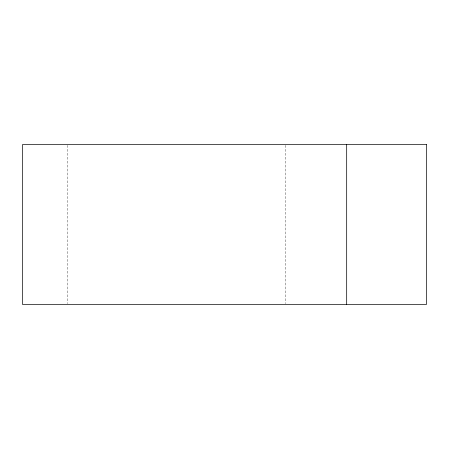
<?xml version="1.0" encoding="UTF-8"?>
<svg xmlns="http://www.w3.org/2000/svg" width="449" height="449" viewBox="0 0 449 449"><rect width="100%" height="100%" fill="white"/><g stroke="black" fill="none" stroke-linecap="round" stroke-linejoin="round"><path stroke-width="0.34" stroke-dasharray="2.25 1.68" d="M285.676 145.33L285.676 303.67M67.653 145.33L67.653 303.67"/><path stroke-width="0.67" d="M346.679 144.629L346.679 304.371M426.55 144.629L22.45 144.629L22.45 304.371L426.55 304.371L426.55 144.629"/></g></svg>
